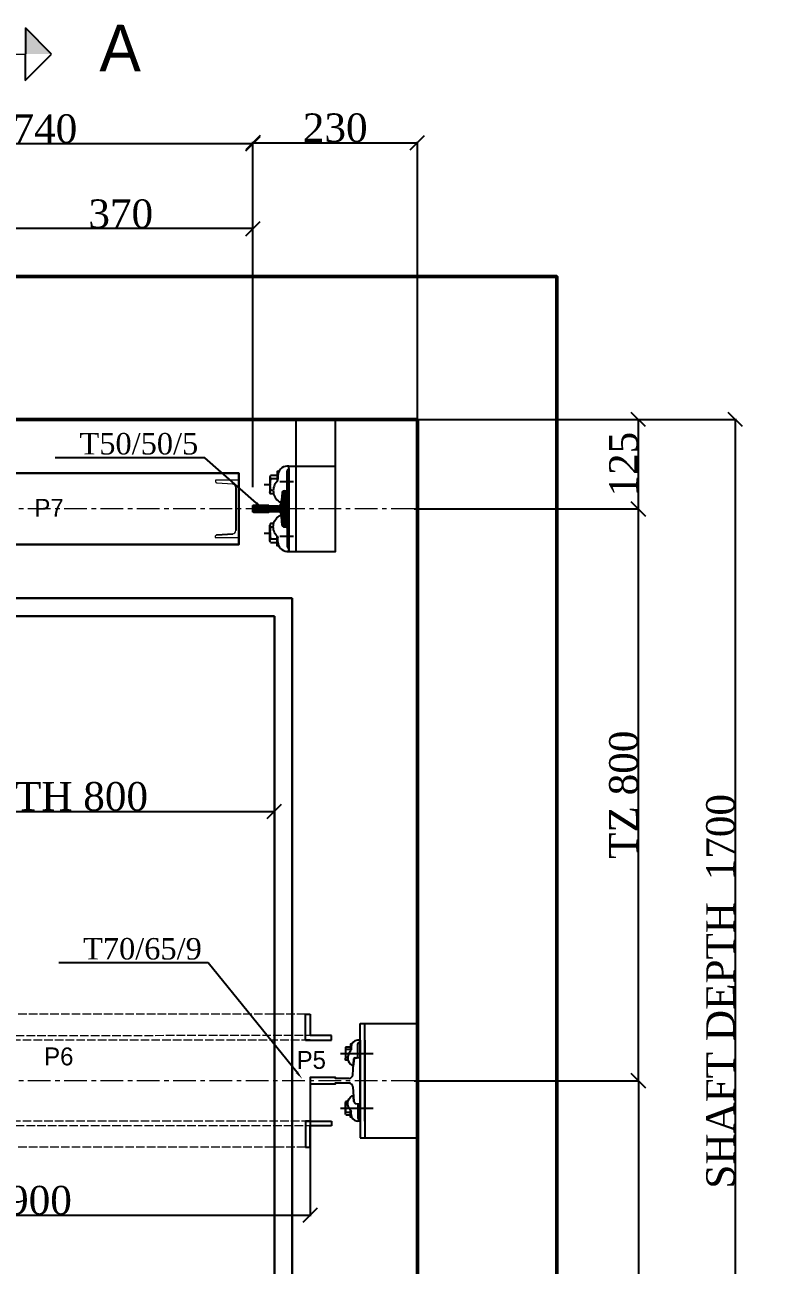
# Model space of a CAD drawing. Header units: millimetres. Extents: x 130 to 2377, y 155 to 3251.
# Drawn here: x 1311 to 2377, y 1515 to 3251 of the extents above; entities that cross this region are included whole.
import ezdxf
from ezdxf import colors
from ezdxf.entities.mleader import LeaderData, LeaderLine
from ezdxf.math import Vec2, Vec3

# ---------------------------------------------------------------- set-up
doc = ezdxf.new("R2010")
doc.units = ezdxf.units.MM
for name, pattern in [('ACAD_ISO02W100', [15, 12, -3]), ('ACAD_ISO10W100', [18, 12, -3, 0, -3]), ('CENTER', [50.8, 31.75, -6.35, 6.35, -6.35])]:
    doc.linetypes.add(name, pattern=pattern)
for name, color, linetype in [('7', 6, 'ACAD_ISO10W100'), ('PDF_0', 7, 'Continuous'), ('PDF_gide rail', 7, 'Continuous')]:
    doc.layers.add(name, color=color, linetype=linetype)
for name, color, linetype, lineweight in [('Car', 3, 'Continuous', 18), ('CL', 2, 'CENTER', 0), ('DL', 8, 'ACAD_ISO02W100', 0), ('step&guides', 3, 'Continuous', 30), ('Wall', 1, 'Continuous', 50)]:
    doc.layers.add(name, color=color, linetype=linetype, lineweight=lineweight)
doc.styles.add('nassar2', font='cent.shx', dxfattribs={"height": 60})
doc.styles.add('top', font='cent.shx', dxfattribs={"height": 40})
doc.dimstyles.new('top', dxfattribs={"dimtxt": 35, "dimasz": 20, "dimexe": 1.25, "dimexo": 0.625, "dimtad": 1, "dimtxsty": 'top', "dimblk": 'OBLIQUE', "dimcen": 2.5, "dimadec": 0, "dimazin": 0, "dimtfac": 1, "dimtmove": 0, "dimatfit": 3, "dimldrblk": 'OBLIQUE', "dimfxl": 1, "dimarcsym": 0})
pattern_1 = [(45, (18624.27063, -6797.71146), (-0.08838834765, 0.08838834765), [])]

# ---------------------------------------------------------------- blocks, each defined once
blk = doc.blocks.new('_Oblique')
at = {"color": 0, "linetype": 'ByBlock', "lineweight": -2}
blk.add_line((-0.5, -0.5), (0.5, 0.5), dxfattribs=at)
blk = doc.blocks.new('*D36')
at = {"color": 0, "lineweight": -2, "transparency": 16777216}
for p, q in [((1259.9, 2922.4), (1259.9, 2966.8)), ((1629.9, 2965.6), (1259.9, 2965.6)), ((1629.9, 2699.2), (1629.9, 2966.8))]:
    blk.add_line(p, q, dxfattribs=at)
at = {"layer": 'Defpoints', "color": 0, "transparency": 16777216}
for p in [(1259.9, 2965.6), (1259.9, 2921.7), (1629.9, 2698.6)]:
    blk.add_point(p, dxfattribs=at)
at = {"color": 0, "lineweight": -2, "transparency": 16777216, "xscale": 20, "yscale": 20, "zscale": 20, "rotation": 180}
blk.add_blockref('_Oblique', (1259.9, 2965.6), dxfattribs=at)
at = {"color": 0, "lineweight": -2, "transparency": 16777216, "xscale": 20, "yscale": 20, "zscale": 20}
blk.add_blockref('_Oblique', (1629.9, 2965.6), dxfattribs=at)
at = {"color": 0, "transparency": 16777216, "insert": (1444.9, 2986.2), "char_height": 40, "attachment_point": 5, "style": 'top'}
blk.add_mtext('370', dxfattribs=at)
blk = doc.blocks.new('*D37')
at = {"color": 0, "lineweight": -2, "transparency": 16777216}
for p, q in [((889.9, 2604), (889.9, 3085.9)), ((889.9, 3084.6), (1629.9, 3084.6)), ((1629.9, 2604), (1629.9, 3085.9))]:
    blk.add_line(p, q, dxfattribs=at)
at = {"layer": 'Defpoints', "color": 0, "transparency": 16777216}
for p in [(1629.9, 3084.6), (889.9, 2603.4), (1629.9, 2603.4)]:
    blk.add_point(p, dxfattribs=at)
at = {"color": 0, "lineweight": -2, "transparency": 16777216, "xscale": 20, "yscale": 20, "zscale": 20, "rotation": 180}
blk.add_blockref('_Oblique', (889.9, 3084.6), dxfattribs=at)
at = {"color": 0, "lineweight": -2, "transparency": 16777216, "xscale": 20, "yscale": 20, "zscale": 20}
blk.add_blockref('_Oblique', (1629.9, 3084.6), dxfattribs=at)
at = {"color": 0, "transparency": 16777216, "insert": (1259.9, 3105.2), "char_height": 40, "attachment_point": 5, "style": 'top'}
blk.add_mtext('DBG  740', dxfattribs=at)
blk = doc.blocks.new('*D39')
at = {"color": 0, "lineweight": -2, "transparency": 16777216}
for p, q in [((1629.9, 2604), (1629.9, 3087.1)), ((1629.9, 3085.9), (1859.9, 3085.9)), ((1859.9, 2574.2), (1859.9, 3087.1))]:
    blk.add_line(p, q, dxfattribs=at)
at = {"layer": 'Defpoints', "color": 0, "transparency": 16777216}
for p in [(1859.9, 3085.9), (1629.9, 2603.4), (1859.9, 2573.6)]:
    blk.add_point(p, dxfattribs=at)
at = {"color": 0, "lineweight": -2, "transparency": 16777216, "xscale": 20, "yscale": 20, "zscale": 20, "rotation": 180}
blk.add_blockref('_Oblique', (1629.9, 3085.9), dxfattribs=at)
at = {"color": 0, "lineweight": -2, "transparency": 16777216, "xscale": 20, "yscale": 20, "zscale": 20}
blk.add_blockref('_Oblique', (1859.9, 3085.9), dxfattribs=at)
at = {"color": 0, "transparency": 16777216, "insert": (1744.9, 3106.5), "char_height": 40, "attachment_point": 5, "style": 'top'}
blk.add_mtext('230', dxfattribs=at)
blk = doc.blocks.new('*D47')
at = {"color": 0, "lineweight": -2, "transparency": 16777216}
for p, q in [((2091.7, 2698.6), (2170.2, 2698.6)), ((2169, 2573.6), (2169, 2698.6)), ((1855.5, 2573.6), (2170.2, 2573.6))]:
    blk.add_line(p, q, dxfattribs=at)
at = {"layer": 'Defpoints', "color": 0, "transparency": 16777216}
for p in [(2091, 2698.6), (2169, 2698.6), (1854.9, 2573.6)]:
    blk.add_point(p, dxfattribs=at)
at = {"color": 0, "lineweight": -2, "transparency": 16777216, "xscale": 20, "yscale": 20, "zscale": 20}
for p, rotation in [((2169, 2698.6), 90), ((2169, 2573.6), 270)]:
    blk.add_blockref('_Oblique', p, dxfattribs=dict(at, rotation=rotation))
at = {"color": 0, "transparency": 16777216, "insert": (2148.4, 2636.1), "char_height": 40, "attachment_point": 5, "rotation": 90, "style": 'top'}
blk.add_mtext('125', dxfattribs=at)
blk = doc.blocks.new('*D48')
at = {"color": 0, "lineweight": -2, "transparency": 16777216}
for p, q in [((1855.5, 1773.6), (2170.2, 1773.6)), ((2169, 1773.6), (2169, 998.6)), ((1860.5, 998.6), (2170.2, 998.6))]:
    blk.add_line(p, q, dxfattribs=at)
at = {"layer": 'Defpoints', "color": 0, "transparency": 16777216}
for p in [(1854.9, 1773.6), (1859.9, 998.6), (2169, 998.6)]:
    blk.add_point(p, dxfattribs=at)
at = {"color": 0, "lineweight": -2, "transparency": 16777216, "xscale": 20, "yscale": 20, "zscale": 20}
for p, rotation in [((2169, 1773.6), 90), ((2169, 998.6), 270)]:
    blk.add_blockref('_Oblique', p, dxfattribs=dict(at, rotation=rotation))
at = {"color": 0, "transparency": 16777216, "insert": (2148.4, 1386.1), "char_height": 40, "attachment_point": 5, "rotation": 90, "style": 'top'}
blk.add_mtext('775', dxfattribs=at)
blk = doc.blocks.new('*D49')
at = {"color": 0, "lineweight": -2, "transparency": 16777216}
for p, q in [((1860.5, 2573.6), (2170.2, 2573.6)), ((2169, 1773.6), (2169, 2573.6)), ((1855.5, 1773.6), (2170.2, 1773.6))]:
    blk.add_line(p, q, dxfattribs=at)
at = {"layer": 'Defpoints', "color": 0, "transparency": 16777216}
for p in [(1859.9, 2573.6), (2169, 2573.6), (1854.9, 1773.6)]:
    blk.add_point(p, dxfattribs=at)
at = {"color": 0, "lineweight": -2, "transparency": 16777216, "xscale": 20, "yscale": 20, "zscale": 20}
for p, rotation in [((2169, 2573.6), 90), ((2169, 1773.6), 270)]:
    blk.add_blockref('_Oblique', p, dxfattribs=dict(at, rotation=rotation))
at = {"color": 0, "transparency": 16777216, "insert": (2148.4, 2173.6), "char_height": 40, "attachment_point": 5, "rotation": 90, "style": 'top'}
blk.add_mtext('TZ 800', dxfattribs=at)
blk = doc.blocks.new('*D62')
at = {"color": 0, "lineweight": -2, "transparency": 16777216}
for p, q in [((1709.9, 1777.5), (1709.9, 1584.2)), ((809.9, 1768.5), (809.9, 1584.2)), ((809.9, 1585.5), (1709.9, 1585.5))]:
    blk.add_line(p, q, dxfattribs=at)
at = {"layer": 'Defpoints', "color": 0, "transparency": 16777216}
for p in [(1709.9, 1778.1), (809.9, 1769.1), (1709.9, 1585.5)]:
    blk.add_point(p, dxfattribs=at)
at = {"color": 0, "lineweight": -2, "transparency": 16777216, "xscale": 20, "yscale": 20, "zscale": 20, "rotation": 180}
blk.add_blockref('_Oblique', (809.9, 1585.5), dxfattribs=at)
at = {"color": 0, "lineweight": -2, "transparency": 16777216, "xscale": 20, "yscale": 20, "zscale": 20}
blk.add_blockref('_Oblique', (1709.9, 1585.5), dxfattribs=at)
at = {"color": 0, "transparency": 16777216, "insert": (1259.9, 1606.1), "char_height": 40, "attachment_point": 5, "style": 'top'}
blk.add_mtext('DBG 900', dxfattribs=at)
blk = doc.blocks.new('*D63')
at = {"color": 0, "lineweight": -2, "transparency": 16777216}
for p, q in [((859.9, 2423), (859.9, 2149)), ((1659.9, 2423), (1659.9, 2149)), ((859.9, 2150.3), (1659.9, 2150.3))]:
    blk.add_line(p, q, dxfattribs=at)
at = {"layer": 'Defpoints', "color": 0, "transparency": 16777216}
for p in [(859.9, 2423.6), (1659.9, 2423.6), (1659.9, 2150.3)]:
    blk.add_point(p, dxfattribs=at)
at = {"color": 0, "lineweight": -2, "transparency": 16777216, "xscale": 20, "yscale": 20, "zscale": 20, "rotation": 180}
blk.add_blockref('_Oblique', (859.9, 2150.3), dxfattribs=at)
at = {"color": 0, "lineweight": -2, "transparency": 16777216, "xscale": 20, "yscale": 20, "zscale": 20}
blk.add_blockref('_Oblique', (1659.9, 2150.3), dxfattribs=at)
at = {"color": 0, "transparency": 16777216, "insert": (1259.9, 2170.9), "char_height": 40, "attachment_point": 5, "style": 'top'}
blk.add_mtext('CAR WIDTH 800', dxfattribs=at)
blk = doc.blocks.new('*D54')
at = {"color": 0, "lineweight": -2, "transparency": 16777216}
for p, q in [((1855.5, 2698.6), (2306, 2698.6)), ((2304.7, 998.6), (2304.7, 2698.6)), ((1855.5, 998.6), (2306, 998.6))]:
    blk.add_line(p, q, dxfattribs=at)
at = {"layer": 'Defpoints', "color": 0, "transparency": 16777216}
for p in [(1854.9, 2698.6), (2304.7, 2698.6), (1854.9, 998.6)]:
    blk.add_point(p, dxfattribs=at)
at = {"color": 0, "lineweight": -2, "transparency": 16777216, "xscale": 20, "yscale": 20, "zscale": 20}
for p, rotation in [((2304.7, 2698.6), 90), ((2304.7, 998.6), 270)]:
    blk.add_blockref('_Oblique', p, dxfattribs=dict(at, rotation=rotation))
at = {"color": 0, "transparency": 16777216, "insert": (2284.1, 1898.6), "char_height": 40, "attachment_point": 5, "rotation": 90, "style": 'top'}
blk.add_mtext('SHAFT DEPTH  1700', dxfattribs=at)

msp = doc.modelspace()

# ---------------------------------------------------------------- hatches: boundary and pattern name
h = msp.add_hatch()
h.set_pattern_fill('ANSI31', color=256)
h.set_pattern_definition(pattern_1)
h.paths.add_polyline_path([(1679.853, 2598.702), (1674.554, 2598.702, 0.26508525), (1671.053, 2596.018), (1669.239, 2581.569, -0.36605419), (1664.661, 2577.334), (1652.081, 2577.334), (1652.081, 2578.234), (1629.853, 2578.234), (1629.853, 2573.702), (1679.853, 2573.702)])
h = msp.add_hatch()
h.set_pattern_fill('ANSI31', color=256)
h.set_pattern_definition(pattern_1)
edge = h.paths.add_edge_path()
edge.add_line((1679.853, 2548.23), (1674.554, 2548.23))
edge.add_arc((1675.158, 2552.643), 4.453, 202.826875, 262.21404, ccw=False)
edge.add_line((1671.053, 2550.915), (1669.239, 2565.363))
edge.add_arc((1664.445, 2564.773), 4.83, 7.012299, 87.433754)
edge.add_line((1664.661, 2569.599), (1652.081, 2569.599))
edge.add_line((1652.081, 2569.599), (1652.081, 2568.698))
edge.add_line((1652.081, 2568.698), (1629.853, 2568.698))
edge.add_line((1629.853, 2568.698), (1629.853, 2573.702))
edge.add_line((1629.853, 2573.702), (1679.853, 2573.702))
edge.add_line((1679.853, 2573.702), (1679.853, 2548.23))
at = {"layer": 'Car', "lineweight": 25, "ltscale": 4, "transparency": 16777216}
h = msp.add_hatch(color=256, dxfattribs=at)
h.dxf.hatch_style = 1
h.paths.add_polyline_path([(1311.521, 3209.839), (1311.622, 3246.59), (1348.051, 3209.738)])

# ---------------------------------------------------------------- linework, layer by layer
for p, q in [((664.853, 2698.584), (1854.853, 2698.584)), ((1679.853, 2598.466), (1679.853, 2633.518)), ((1679.853, 2633.518), (1745.265, 2633.518)), ((1606.077, 2603.302), (1606.077, 2543.356)), ((1674.554, 2598.702), (1679.853, 2598.702)), ((1679.853, 2598.466), (1679.853, 2548.466)), ((1629.853, 2578.352), (1629.853, 2569.052)), ((1652.081, 2578.352), (1629.853, 2578.352)), ((1629.853, 2578.352), (1629.853, 2569.052)), ((1629.853, 2569.052), (1629.853, 2578.352)), ((1629.853, 2578.234), (1629.853, 2568.934)), ((1652.081, 2578.234), (1629.853, 2578.234)), ((1629.853, 2578.234), (1629.853, 2568.934)), ((1652.081, 2569.052), (1629.853, 2569.052)), ((1652.081, 2568.934), (1629.853, 2568.934)), ((1652.081, 2577.334), (1652.081, 2578.352)), ((1664.661, 2577.334), (1652.081, 2577.334)), ((1652.081, 2570.071), (1652.081, 2569.052)), ((1664.661, 2569.982), (1652.081, 2569.982)), ((1674.554, 2548.702), (1679.718, 2548.702)), ((1674.554, 2548.702), (1679.853, 2548.702)), ((1679.853, 2548.466), (1679.853, 2513.886)), ((1677.352, 2513.886), (1745.265, 2513.886)), ((1779.853, 1853.584), (1859.853, 1853.584)), ((1779.853, 1806.084), (1779.853, 1741.084)), ((1709.853, 1778.084), (1709.853, 1769.084)), ((1779.853, 1693.584), (1859.853, 1693.584))]:
    msp.add_line(p, q)
at = {"ltscale": 5, "transparency": 33554666}
for p, q in [((1703.279, 1830.138), (1703.335, 1866.659)), ((1703.335, 1866.659), (1709.909, 1866.649)), ((1709.909, 1866.649), (1709.863, 1836.702)), ((1709.853, 1830.128), (1703.279, 1830.138)), ((1703.279, 1830.138), (1739.8, 1830.082)), ((1739.81, 1836.656), (1709.863, 1836.702)), ((1739.8, 1830.082), (1739.81, 1836.656)), ((1703.279, 1717.03), (1739.8, 1717.086)), ((1709.853, 1717.04), (1703.279, 1717.03)), ((1703.279, 1717.03), (1703.335, 1680.51)), ((1739.81, 1710.513), (1709.863, 1710.467)), ((1709.909, 1680.52), (1709.863, 1710.467)), ((1739.8, 1717.086), (1739.81, 1710.513)), ((1703.335, 1680.51), (1709.909, 1680.52))]:
    msp.add_line(p, q, dxfattribs=at)
msp.add_lwpolyline([(1689.853, 2513.886), (1745.265, 2513.886), (1745.265, 2698.584), (1689.853, 2698.584)], close=True)
at = {"layer": 'Car', "lineweight": 25, "ltscale": 4, "transparency": 33554666}
for p, q in [((1311.622, 3246.59, -114), (1311.42, 3173.088, -114)), ((1348.051, 3209.738, -114), (1311.622, 3246.59, -114)), ((1311.42, 3173.088, -114), (1348.167, 3209.612, -114))]:
    msp.add_line(p, q, dxfattribs=at)
at = {"layer": 'Car', "ltscale": 4, "transparency": 33554666}
msp.add_line((1234.733, 3209.839, -114), (1311.521, 3209.839, -114), dxfattribs=at)
at = {"layer": 'CL'}
for p, q in [((1854.853, 2573.584), (664.853, 2573.584)), ((1854.853, 1773.584), (664.853, 1773.584))]:
    msp.add_line(p, q, dxfattribs=at)
at = {"layer": 'DL'}
for p, q in [((1703.335, 1866.659), (809.797, 1866.395)), ((1730.027, 1836.671), (779.896, 1836.341)), ((1739.8, 1830.138), (779.906, 1830.082)), ((1739.8, 1717.03), (779.905, 1716.754)), ((1730.027, 1710.498), (809.843, 1710.284)), ((1703.335, 1680.51), (814.322, 1680.254))]:
    msp.add_line(p, q, dxfattribs=at)
at = {"layer": 'PDF_0', "lineweight": 25}
for points in [[(1654.404, 2620.427, 0.42555746), (1654.407, 2615.944), (1663.683, 2615.944)], [(1665.635, 2625.708), (1663.683, 2625.708), (1663.683, 2612.039, 0.19879356), (1664.659, 2614.235)], [(1663.671, 2612.043, 0.4769017), (1666.636, 2583.591, 0.14500939), (1667.832, 2583.236)], [(1658.801, 2594.464), (1654.407, 2594.464, -0.42555746), (1654.404, 2598.948)], [(1658.801, 2552.94), (1654.407, 2552.94, 0.42555746), (1654.404, 2548.457)], [(1663.671, 2535.362, -0.4769017), (1666.636, 2563.814, -0.14500939), (1667.832, 2564.168)], [(1665.635, 2521.697), (1663.683, 2521.697), (1663.683, 2535.366, -0.19879356), (1664.659, 2533.169)], [(1654.404, 2526.977, -0.42555746), (1654.407, 2531.461), (1663.683, 2531.461)], [(1767.74, 1824.635), (1766.356, 1824.635), (1766.356, 1814.945, 0.19879356), (1767.048, 1816.502)], [(1759.778, 1820.892, 0.42555746), (1759.781, 1817.713), (1766.356, 1817.713)], [(1762.895, 1802.486), (1759.781, 1802.486, -0.42555746), (1759.778, 1805.664)], [(1766.348, 1814.948, 0.4769017), (1768.45, 1794.778, 0.14500939), (1769.298, 1794.526)], [(1762.895, 1744.682), (1759.781, 1744.682, 0.42555746), (1759.778, 1741.504)], [(1766.348, 1732.221, -0.4769017), (1768.45, 1752.391, -0.14500939), (1769.298, 1752.642)], [(1759.778, 1726.277, -0.42555746), (1759.781, 1729.455), (1766.356, 1729.455)], [(1767.74, 1722.534), (1766.356, 1722.534), (1766.356, 1732.224, -0.19879356), (1767.048, 1730.666)]]:
    msp.add_lwpolyline(points, format="xyb", dxfattribs=at)
for points in [[(1654.407, 2620.826), (1663.683, 2620.826)], [(1664.659, 2620.338), (1664.659, 2614.48)], [(1679.853, 2633.518), (1677.352, 2633.518)], [(1677.84, 2600.811), (1677.84, 2626.684)], [(1679.853, 2630.054), (1679.853, 2516.878)], [(1679.853, 2516.878), (1679.853, 2630.054)], [(1679.853, 2630.054), (1679.853, 2516.878)], [(1645.62, 2607.645), (1653.431, 2607.645)], [(1645.62, 2607.645), (1653.431, 2607.645)], [(1653.452, 2618.185), (1653.452, 2596.705)], [(1654.407, 2607.645), (1655.384, 2607.645)], [(1667.322, 2611.713), (1673.963, 2611.713)], [(1674.589, 2611.713), (1675.628, 2611.713)], [(1676.524, 2611.713), (1686.538, 2611.713)], [(1658.313, 2599.346), (1654.407, 2599.346)], [(1670.517, 2596.417), (1669.541, 2584.701)], [(1672.47, 2598.858), (1674.423, 2598.858), (1677.039, 2598.947)], [(1670.517, 2550.988), (1669.541, 2562.704)], [(1579.172, 2537.22), (1601.829, 2538.636)], [(1645.62, 2539.76), (1653.431, 2539.76)], [(1645.62, 2539.76), (1653.431, 2539.76)], [(1653.452, 2529.22), (1653.452, 2550.699)], [(1658.313, 2548.058), (1654.407, 2548.058)], [(1654.407, 2539.76), (1655.384, 2539.76)], [(1667.322, 2535.221), (1673.963, 2535.221)], [(1672.47, 2548.547), (1674.423, 2548.547), (1677.039, 2548.458)], [(1674.589, 2535.221), (1675.628, 2535.221)], [(1676.524, 2535.221), (1686.538, 2535.221)], [(1677.84, 2546.594), (1677.84, 2520.721)], [(1654.407, 2526.579), (1663.683, 2526.579)], [(1664.659, 2527.067), (1664.659, 2532.925)], [(1679.853, 2513.886), (1677.352, 2513.886)], [(1779.853, 1716.996), (1779.853, 1853.584)], [(1786.345, 1716.996), (1786.345, 1853.584)], [(1779.853, 1830.172), (1776.046, 1830.172)], [(1776.392, 1806.985), (1776.392, 1825.327)], [(1777.084, 1830.172), (1777.084, 1830.172)], [(1778.469, 1827.404), (1779.853, 1827.404)], [(1779.853, 1830.172), (1779.853, 1716.996)], [(1779.853, 1830.172), (1779.853, 1693.584)], [(1786.345, 1830.172), (1786.345, 1716.996)], [(1786.345, 1716.996), (1786.345, 1830.172)], [(1786.345, 1830.172), (1786.345, 1716.996)], [(1786.345, 1830.172), (1786.345, 1693.584)], [(1752.513, 1811.83), (1759.435, 1811.83)], [(1759.103, 1819.302), (1759.103, 1804.075)], [(1759.781, 1821.174), (1766.356, 1821.174)], [(1759.781, 1811.83), (1760.819, 1811.83)], [(1762.549, 1805.947), (1759.781, 1805.947)], [(1761.165, 1811.83), (1768.086, 1811.83)], [(1767.048, 1820.828), (1767.048, 1816.675)], [(1768.432, 1811.83), (1769.471, 1811.83)], [(1769.817, 1811.83), (1776.738, 1811.83)], [(1772.585, 1805.601), (1773.97, 1805.601), (1775.816, 1805.76)], [(1777.43, 1811.83), (1778.123, 1811.83)], [(1778.815, 1811.83), (1785.456, 1811.83)], [(1786.082, 1811.83), (1787.121, 1811.83)], [(1788.017, 1811.83), (1798.031, 1811.83)], [(1770.743, 1802.758), (1770.373, 1795.572)], [(1770.509, 1795.565), (1770.509, 1795.565)], [(1752.513, 1735.338), (1759.435, 1735.338)], [(1759.103, 1727.866), (1759.103, 1743.094)], [(1762.549, 1741.222), (1759.781, 1741.222)], [(1759.781, 1735.338), (1760.819, 1735.338)], [(1761.165, 1735.338), (1768.086, 1735.338)], [(1768.432, 1735.338), (1769.471, 1735.338)], [(1769.817, 1735.338), (1776.738, 1735.338)], [(1770.743, 1744.41), (1770.373, 1751.597)], [(1770.509, 1751.604), (1770.509, 1751.604)], [(1776.392, 1740.183), (1776.392, 1721.841)], [(1777.43, 1735.338), (1778.123, 1735.338)], [(1778.815, 1735.338), (1785.456, 1735.338)], [(1786.082, 1735.338), (1787.121, 1735.338)], [(1788.017, 1735.338), (1798.031, 1735.338)], [(1759.781, 1725.994), (1766.356, 1725.994)], [(1767.048, 1726.34), (1767.048, 1730.493)], [(1778.469, 1719.765), (1779.853, 1719.765)], [(1779.853, 1716.996), (1776.046, 1716.996)], [(1777.084, 1716.996), (1777.084, 1716.996)]]:
    msp.add_lwpolyline(points, dxfattribs=at)
at = {"layer": 'PDF_0', "lineweight": 13}
msp.add_lwpolyline([(1579.172, 2537.22), (1578.7, 2537.22), (1578.228, 2536.748), (1577.756, 2536.276), (1577.284, 2535.804), (1576.812, 2535.332), (1576.812, 2534.86), (1576.812, 2533.444), (1609.853, 2533.444), (1609.853, 2613.686), (1577.284, 2613.686), (1577.284, 2612.27), (1577.284, 2611.798), (1577.284, 2611.326), (1577.756, 2610.854), (1577.756, 2610.382), (1578.228, 2610.382), (1578.7, 2609.91), (1579.172, 2609.91), (1579.644, 2609.91), (1601.357, 2608.494)], dxfattribs=at)
at = {"layer": 'PDF_0', "lineweight": 25}
for centre, radius, start, end in [((1678.502, 2619.718), 13.848, 94.764301, 178.447705), ((1680.899, 2626.554), 3.062, 109.97479, 177.565369), ((1686.87, 2607.401), 33.439, 165.750386, 194.249614), ((1673.61, 2595.944), 3.129, 111.372873, 171.307511), ((1675.709, 2600.623), 2.139, 308.432243, 5.040786), ((1668.27, 2584.455), 1.295, 250.254053, 10.952428), ((1673.61, 2551.46), 3.129, 188.692489, 248.627127), ((1686.87, 2540.004), 33.439, 165.750386, 194.249614), ((1675.709, 2546.782), 2.139, 354.959214, 51.567757), ((1678.502, 2527.686), 13.848, 181.552295, 265.235699), ((1680.899, 2520.851), 3.062, 182.434631, 250.02521), ((1776.862, 1820.389), 9.817, 94.764301, 178.447705), ((1778.561, 1825.235), 2.171, 92.434631, 177.565369), ((1782.794, 1811.657), 23.705, 165.750386, 194.249614), ((1773.105, 1803.152), 2.503, 101.990352, 160.702621), ((1775.189, 1806.803), 1.217, 301.035537, 8.62894), ((1769.257, 1795.645), 1.119, 272.099382, 356.25679), ((1782.794, 1735.511), 23.705, 165.750386, 194.249614), ((1769.257, 1751.524), 1.119, 3.74321, 87.900618), ((1775.189, 1740.366), 1.217, 351.37106, 58.964463), ((1776.862, 1726.779), 9.817, 181.552295, 265.235699), ((1778.561, 1721.934), 2.171, 182.434631, 267.565369)]:
    msp.add_arc(centre, radius, start, end, dxfattribs=at)
at = {"layer": 'PDF_0', "lineweight": 13}
for centre, radius, start, end in [((1600.035, 2602.551), 6.088, 7.084044, 77.463334), ((1601.033, 2543.649), 5.052, 273.361842, 356.68247)]:
    msp.add_arc(centre, radius, start, end, dxfattribs=at)
at = {"layer": 'PDF_gide rail', "lineweight": 25}
for points in [[(1671.053, 2596.018), (1669.267, 2581.497)], [(1671.053, 2551.387), (1669.267, 2565.908)], [(1671.053, 2551.387), (1669.267, 2565.908)], [(1773.959, 1741.558), (1779.853, 1741.084), (1779.853, 1806.084), (1779.853, 1806.084)], [(1773.959, 1805.611), (1779.853, 1806.084), (1779.853, 1741.084), (1779.853, 1741.084)], [(1769.674, 1781.972), (1770.743, 1803.98)], [(1764.277, 1776.584), (1745.124, 1776.584), (1745.124, 1778.084), (1709.853, 1778.084), (1709.853, 1769.084), (1745.124, 1769.084), (1745.124, 1770.584), (1764.277, 1770.584)], [(1769.674, 1765.196), (1770.743, 1744.41)]]:
    msp.add_lwpolyline(points, dxfattribs=at)
for centre, radius, start, end in [((1675.158, 2594.29), 4.453, 97.78596, 157.173125), ((1664.445, 2582.159), 4.83, 272.566246, 353.433042), ((1664.767, 2565.47), 4.514, 4.441437, 91.341102), ((1675.158, 2553.115), 4.453, 202.826875, 262.21404), ((1675.158, 2553.115), 4.453, 202.826875, 262.21404), ((1774.636, 1801.608), 4.059, 99.590679, 163.538462), ((1762.273, 1783.989), 7.671, 285.142512, 344.7569), ((1762.273, 1763.179), 7.671, 15.2431, 74.857488), ((1774.636, 1745.56), 4.059, 196.461538, 260.409321), ((1774.636, 1745.56), 4.059, 196.461538, 260.409321)]:
    msp.add_arc(centre, radius, start, end, dxfattribs=at)
at = {"layer": 'step&guides'}
for p, q in [((834.853, 2448.584), (1684.853, 2448.584)), ((1684.853, 2448.584), (1684.853, 1098.584)), ((859.853, 2423.584), (1659.853, 2423.584)), ((1659.853, 2423.584), (1659.853, 1123.584))]:
    msp.add_line(p, q, dxfattribs=at)
msp.add_lwpolyline([(909.853, 2523.584), (1609.853, 2523.565), (1609.853, 2623.565), (909.853, 2623.584)], close=True, dxfattribs=at)
at = {"layer": 'Wall'}
for points in [[(1694.853, 798.584), (2054.853, 798.584), (2054.853, 2898.584), (464.853, 2898.584), (464.853, 798.584), (824.853, 798.584)], [(824.853, 998.584), (659.853, 998.584), (659.853, 2698.584), (1859.853, 2698.584), (1859.853, 998.584), (1694.853, 998.584)]]:
    msp.add_lwpolyline(points, dxfattribs=at)

# ---------------------------------------------------------------- texts
at = {"ltscale": 4, "transparency": 33554666, "insert": (1473.343, 3250.635, -114), "char_height": 65, "attachment_point": 3, "rotation": 359.727953}
msp.add_mtext_dynamic_manual_height_columns('A', width=315.98199, gutter_width=125, heights=[0], dxfattribs=at)
at = {"linetype": 'ACAD_ISO02W100', "ltscale": 4, "transparency": 33554666, "char_height": 25}
for s, insert, attachment_point in [('P7', (1324.152, 2587.561), 1), ('P6', (1337.813, 1820.056), 1), ('P5', (1731.878, 1815.177), 3)]:
    msp.add_mtext_dynamic_manual_height_columns(s, width=377.71746, gutter_width=125, heights=[0], dxfattribs=dict(at, insert=insert, attachment_point=attachment_point))
at = {"layer": '7', "ltscale": 4, "char_height": 30, "attachment_point": 3}
for s, insert in [('{\\Fcent|c0;T50/50/5}', (1553.33, 2679.702)), ('{\\Fcent|c0;T70/65/9}', (1558.33, 1973.149))]:
    msp.add_mtext_dynamic_manual_height_columns(s, width=812.66208, gutter_width=175, heights=[0], dxfattribs=dict(at, insert=insert))

# ---------------------------------------------------------------- dimensions: what is measured, and where the dimension line sits
for base, p1, p2, text, picture, middle in [((1629.853, 3084.601), (889.853, 2603.352), (1629.853, 2603.352), 'DBG  <>', '*D37', (1259.853, 3084.601)), ((1659.853, 2150.257), (859.853, 2423.584), (1659.853, 2423.584), 'CAR WIDTH <>', '*D63', (1259.853, 2150.257)), ((1709.853, 1585.462), (809.853, 1769.084), (1709.853, 1778.084), 'DBG <>', '*D62', (1259.853, 1585.462))]:
    dim = msp.add_linear_dim(base=base, p1=p1, p2=p2, text=text, dimstyle='top')
    dim.commit()
    dim.dimension.update_dxf_attribs({"geometry": picture, "text_midpoint": middle, "dimtype": 160})
for base, p1, p2, angle, picture, middle in [((1859.853, 3085.851), (1629.853, 2603.352), (1859.853, 2573.584), 180, '*D39', (1744.853, 3085.851)), ((1259.853, 2965.568), (1629.853, 2698.584), (1259.853, 2921.734), 180, '*D36', (1444.853, 2965.568)), ((2168.99, 2698.584), (1854.853, 2573.584), (2091.033, 2698.584), 90, '*D47', (2168.99, 2636.084)), ((2168.99, 998.584), (1854.853, 1773.584), (1859.853, 998.584), 90, '*D48', (2168.99, 1386.084))]:
    dim = msp.add_linear_dim(base=base, p1=p1, p2=p2, angle=angle, dimstyle='top')
    dim.commit()
    dim.dimension.update_dxf_attribs({"geometry": picture, "text_midpoint": middle, "dimtype": 160})
for base, p1, p2, text, picture, middle in [((2304.712, 2698.584), (1854.853, 998.584), (1854.853, 2698.584), 'SHAFT DEPTH  <>', '*D54', (2304.712, 1898.584)), ((2168.99, 2573.584), (1854.853, 1773.584), (1859.853, 2573.584), 'TZ <>', '*D49', (2168.99, 2173.584))]:
    dim = msp.add_linear_dim(base=base, p1=p1, p2=p2, angle=90, text=text, dimstyle='top')
    dim.commit()
    dim.dimension.update_dxf_attribs({"geometry": picture, "text_midpoint": middle, "dimtype": 160})

# ---------------------------------------------------------------- leaders
ml = msp.add_multileader_mtext('Standard')
ml.set_content('', color=256, style='nassar2')
ml.set_leader_properties()
ml.build(insert=Vec2(0, 0))
ml.multileader.update_dxf_attribs({"text_left_attachment_type": 6, "text_right_attachment_type": 6, "arrow_head_size": 12})
ctx = ml.context
ctx.base_point, ctx.char_height, ctx.arrow_head_size, ctx.landing_gap_size, ctx.plane_origin = Vec3(1353.26, 2644.938), 60, 12, 0.09, Vec3(1664.407, 2763.598)
ctx.left_attachment, ctx.right_attachment, ctx.text_align_type = 6, 6, 2
notes = []
notes.append((ctx, [(0, (1, 1, 0), (1562.311, 2644.938), (-1, 0), 208.871, [(0, [(1643.724, 2573.584)], 0, [])])]))
ctx.mtext.insert, ctx.mtext.alignment, ctx.mtext.flow_direction = Vec3(1353.35, 2704.938), 3, 5
ml = msp.add_multileader_mtext('Standard')
ml.set_content('', color=256, style='nassar2')
ml.set_leader_properties()
ml.build(insert=Vec2(0, 0))
ml.multileader.update_dxf_attribs({"text_left_attachment_type": 6, "text_right_attachment_type": 6, "arrow_head_size": 12})
ctx = ml.context
ctx.base_point, ctx.char_height, ctx.arrow_head_size, ctx.landing_gap_size, ctx.plane_origin = Vec3(1358.26, 1938.385), 60, 12, 0.09, Vec3(1739.407, 1966.174)
ctx.left_attachment, ctx.right_attachment, ctx.text_align_type = 6, 6, 2
notes.append((ctx, [(0, (1, 1, 0), (1567.311, 1938.385), (-1, 0), 208.871, [(0, [(1698.724, 1776.16)], 0, [])])]))
ctx.mtext.insert, ctx.mtext.alignment, ctx.mtext.flow_direction = Vec3(1358.35, 1998.385), 3, 5
for ctx, leaders in notes:
    for number, flags, end, landing, length, lines in leaders:
        leader = LeaderData()
        leader.index, (leader.has_last_leader_line, leader.has_dogleg_vector, leader.attachment_direction) = number, flags
        leader.last_leader_point, leader.dogleg_vector, leader.dogleg_length = Vec3(end), Vec3(landing), length
        for number, points, colour, breaks in lines:
            line = LeaderLine()
            line.index, line.vertices, line.color, line.breaks = number, Vec3.list(points), colors.encode_raw_color(colour), breaks
            leader.lines.append(line)
        ctx.leaders.append(leader)

doc.saveas('drawing.dxf')
